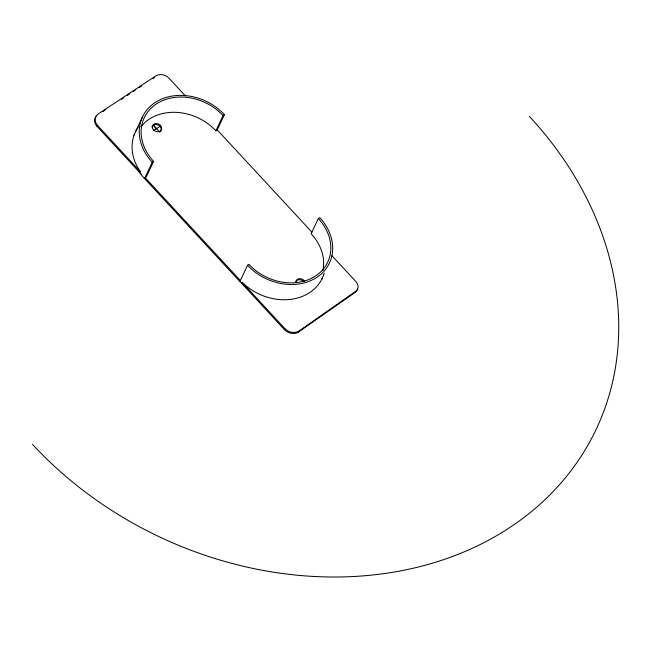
<?xml version="1.0" encoding="UTF-8"?>
<svg xmlns="http://www.w3.org/2000/svg" width="651" height="651" viewBox="0 0 651 651"><rect width="100%" height="100%" fill="white"/><g stroke="black" fill="none" stroke-linecap="round" stroke-linejoin="round"><path stroke-width="0.98" d="M141.552 174.509L97.072 126.457L97.552 125.44A9.684 7.885 25.2 0 1 98.098 114.023L155.817 75.923A9.684 7.885 25.2 0 1 169.073 78.234L185.502 95.974M135.441 131.901L142.626 116.643M139.705 172.507L140.055 171.294A50.64 41.225 25.2 0 1 136.987 129.053M245.191 286.57A50.64 41.225 25.2 0 1 239.885 281.525L144.563 178.569L152.22 162.286A50.64 41.225 25.2 0 1 155.084 102.565A50.64 41.225 25.2 0 1 224.416 114.641L217.231 129.899L215.855 130.81A48.703 39.646 25.2 0 0 140.844 126.855M224.416 114.641L223.033 115.552A48.703 39.646 25.2 0 0 156.354 103.94A48.703 39.646 25.2 0 0 153.603 161.383L146.426 176.641L145.043 177.552L240.365 280.508M215.855 130.81L223.033 115.552M239.885 281.525L247.543 265.242L248.926 264.33A48.703 39.646 25.2 0 0 315.605 275.943A48.703 39.646 25.2 0 0 318.355 218.5L319.731 217.597A50.64 41.225 25.2 0 1 316.874 277.318A50.64 41.225 25.2 0 1 247.543 265.242M323.767 274.494A50.64 41.225 25.2 0 1 242.156 282.355L241.676 283.372L284.365 329.569A10.335 8.414 25.2 0 0 298.516 332.034L355.715 291.998A8.414 6.844 25.2 0 0 357.489 288.93M318.347 218.5L311.17 233.766A48.703 39.646 25.2 0 1 322.88 270.466M284.365 329.569L284.845 328.552L242.156 282.355M298.516 332.034L298.996 331.017L356.195 290.981A8.414 6.844 25.2 0 0 355.934 281.631L331.945 255.721M356.195 290.981L354.974 292.568M153.75 130.485L159.959 126.384M102.712 111.679L105.259 109.995M121.387 99.351L123.934 97.674M127.327 95.428L129.874 93.752M133.268 91.506L135.815 89.83M139.216 87.584L141.755 85.908M152.798 78.625L154.49 77.502M152.22 162.286L153.603 161.375M156.509 128.662L153.327 125.228L159.69 132.088M217.231 129.899L311.862 232.106M97.552 125.44L140.185 171.49M144.563 178.569A50.64 41.225 25.2 0 1 139.81 172.653L139.574 172.312A50.64 41.225 25.2 0 1 139.111 171.628M138.883 171.278A50.64 41.225 25.2 0 1 138.663 170.928M138.443 170.578A50.64 41.225 25.2 0 1 138.224 170.228M133.96 135.229A50.64 41.225 25.2 0 1 134.09 134.895M246.542 287.669A50.64 41.225 25.2 0 1 246.2 287.392M245.866 287.124A50.64 41.225 25.2 0 1 245.525 286.847M322.269 278.205A50.64 41.225 25.2 0 1 321.675 279.515M137.361 128.442A50.64 41.225 25.2 0 1 137.76 127.84M138.167 127.238A50.64 41.225 25.2 0 1 138.37 126.945M146.426 176.641A48.703 39.646 25.2 0 1 146.141 176.34M295.985 282.827A4.842 3.939 25.2 0 1 299.159 278.693A4.842 3.939 25.2 0 1 304.823 281.566M152.008 126.896A4.842 3.939 25.2 0 1 158.291 125.147A4.842 3.939 25.2 0 1 160.642 131.16M160.471 131.38A4.842 3.939 25.2 0 1 160.032 131.836M97.072 126.457A9.684 7.885 25.2 0 1 96.047 116.456M324.198 273.119A50.64 41.225 25.2 0 1 323.881 274.152M298.996 331.017A10.335 8.414 25.2 0 1 284.845 328.552M295.88 281.468A4.834 3.93 25.2 0 1 303.602 281.549M529.45 116.456A348.554 283.763 25.2 0 1 509.774 527.546A348.554 283.763 25.2 0 1 32.55 444.438M153.327 129.679A4.842 3.939 25.2 0 0 161.358 129.728A4.842 3.939 25.2 0 0 156.281 123.527A4.842 3.939 25.2 0 0 153.327 129.679"/></g></svg>
